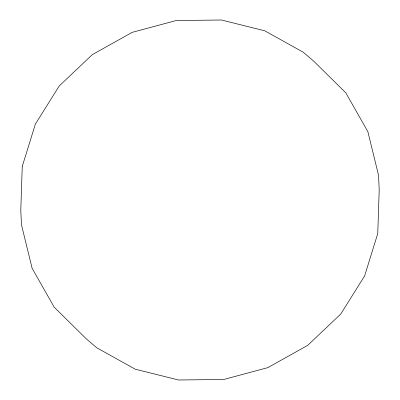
<?xml version="1.0" encoding="UTF-8"?>
<svg xmlns="http://www.w3.org/2000/svg" width="400" height="400" viewBox="0 0 400 400"><rect width="100%" height="100%" fill="white"/><g stroke="black" fill="none" stroke-linecap="round" stroke-linejoin="round"><path stroke-width="0.6" d="M22.255 166.405L20.79 210.095L21.46 224.73L32.11 268.28L54.195 307.175L86.22 338.77L96.855 347.83L135.28 369.21L178.575 380L223.79 379.465L267.84 367.635L307.735 345.325L340.745 314.05L364.625 275.94L377.745 233.595L379.21 189.905L378.54 175.27L367.89 131.72L345.805 92.825L313.78 61.23L303.145 52.17L264.72 30.79L221.425 20L176.21 20.535L132.16 32.365L92.265 54.675L59.255 85.95L35.375 124.06L22.255 166.405"/></g></svg>
